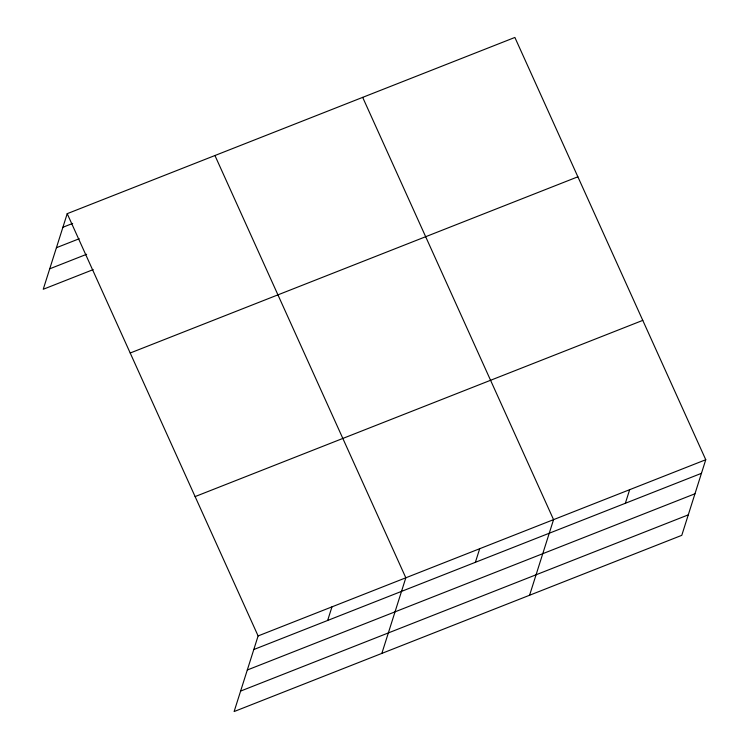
<?xml version="1.0" encoding="UTF-8"?>
<svg xmlns="http://www.w3.org/2000/svg" width="749" height="749" viewBox="0 0 749 749"><rect width="100%" height="100%" fill="white"/><g stroke="black" fill="none" stroke-linecap="round" stroke-linejoin="round"><path stroke-width="1.12" d="M67.213 213.671L258.105 635.938L234.119 711.55L681.787 535.329L705.764 459.727L514.881 37.45L67.213 213.671L43.236 289.273L93.204 269.612M327.65 620.462L331.966 606.859M381.85 653.4L405.827 577.788L214.944 155.511M475.381 562.302L479.697 548.708M529.58 595.249L553.558 519.637L362.675 97.361M625.349 503.272L629.666 489.677M62.907 227.265L72.681 223.417M56.409 247.722L79.225 238.744M49.724 268.816L86.659 254.276M130.204 353.013L577.872 176.801M195.105 496.587L642.773 320.375M258.105 635.938L705.764 459.727M253.789 649.533L701.457 473.321M247.301 669.999L694.96 493.778M240.607 691.084L688.275 514.872"/></g></svg>
